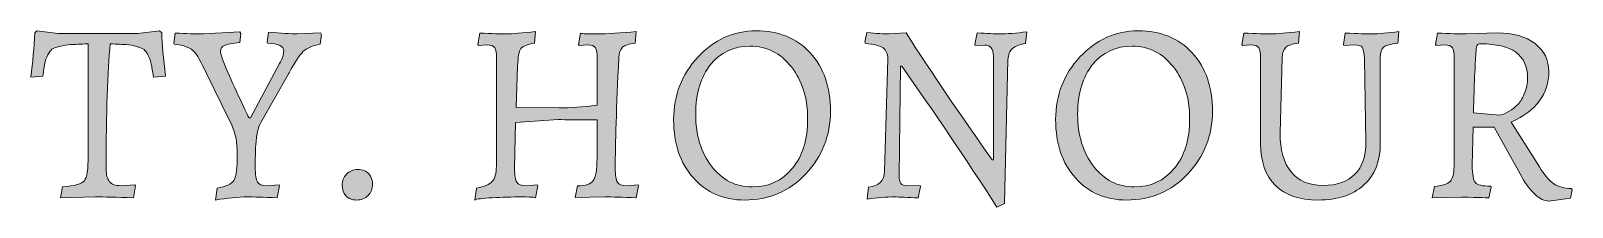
# Model space of a CAD drawing. Header units: inches. Extents: x 31.27 to 37.67, y -31.96 to -24.55.
# Drawn here: x 34.335 to 37.669, y -31.965 to -31.583 of the extents above; entities that cross this region are included whole.
import ezdxf

# ---------------------------------------------------------------- set-up
doc = ezdxf.new("R2010")
doc.units = ezdxf.units.IN
doc.header["$MEASUREMENT"] = 0
doc.layers.add('Layer 3', color=7, linetype='Continuous')

msp = doc.modelspace()

# ---------------------------------------------------------------- hatches: boundary and pattern name
at = {"layer": 'Layer 3', "true_color": 0xffffff}
h = msp.add_hatch(color=7, dxfattribs=at)
h.dxf.hatch_style = 2
edge = h.paths.add_edge_path()
edge.add_spline(control_points=[(34.4589, -31.8528), (34.4589, -31.8528), (34.4589, -31.6111), (34.4589, -31.6111), (34.4415, -31.6119), (34.4291, -31.6124), (34.4215, -31.6128), (34.4139, -31.6131), (34.4058, -31.6144), (34.3971, -31.6167), (34.3884, -31.6189), (34.3829, -31.6209), (34.3805, -31.6228), (34.3781, -31.6246), (34.3751, -31.6288), (34.3716, -31.6352), (34.3681, -31.6417), (34.3659, -31.6477), (34.365, -31.6532), (34.364, -31.6588), (34.3627, -31.668), (34.3608, -31.6809), (34.3608, -31.6809), (34.3347, -31.6832), (34.3347, -31.6832), (34.3392, -31.6507), (34.3419, -31.6187), (34.3431, -31.5873), (34.3431, -31.5873), (34.348, -31.5828), (34.348, -31.5828), (34.348, -31.5828), (34.3941, -31.5889), (34.3941, -31.5889), (34.3941, -31.5889), (34.5659, -31.5889), (34.5659, -31.5889), (34.5659, -31.5889), (34.613, -31.5828), (34.613, -31.5828), (34.613, -31.5828), (34.618, -31.5873), (34.618, -31.5873), (34.6187, -31.6113), (34.6215, -31.6425), (34.6263, -31.6809), (34.6263, -31.6809), (34.6002, -31.6832), (34.6002, -31.6832), (34.598, -31.6702), (34.5963, -31.6608), (34.5953, -31.6549), (34.5941, -31.649), (34.5919, -31.6427), (34.5886, -31.6361), (34.5853, -31.6294), (34.5823, -31.6252), (34.5797, -31.6233), (34.5771, -31.6215), (34.5719, -31.6193), (34.5639, -31.6169), (34.556, -31.6145), (34.5483, -31.6131), (34.5409, -31.6128), (34.5335, -31.6124), (34.5221, -31.6119), (34.5066, -31.6111), (34.5007, -31.6702), (34.4977, -31.76), (34.4977, -31.8805), (34.4977, -31.8941), (34.5001, -31.9038), (34.5049, -31.9096), (34.5097, -31.9153), (34.5178, -31.9182), (34.5293, -31.9182), (34.5293, -31.9182), (34.5598, -31.9165), (34.5598, -31.9165), (34.5598, -31.9165), (34.5614, -31.9187), (34.5614, -31.9187), (34.5614, -31.9187), (34.5565, -31.9442), (34.5565, -31.9442), (34.5195, -31.9431), (34.4923, -31.9425), (34.475, -31.9425), (34.475, -31.9425), (34.3991, -31.9448), (34.3991, -31.9448), (34.3991, -31.9448), (34.4035, -31.9209), (34.4035, -31.9209), (34.4293, -31.9187), (34.445, -31.9142), (34.4506, -31.9074), (34.4561, -31.9005), (34.4589, -31.8823), (34.4589, -31.8528)], knot_values=[0, 0, 0, 0, 1, 1, 1, 2, 2, 2, 3, 3, 3, 4, 4, 4, 5, 5, 5, 6, 6, 6, 7, 7, 7, 8, 8, 8, 9, 9, 9, 10, 10, 10, 11, 11, 11, 12, 12, 12, 13, 13, 13, 14, 14, 14, 15, 15, 15, 16, 16, 16, 17, 17, 17, 18, 18, 18, 19, 19, 19, 20, 20, 20, 21, 21, 21, 22, 22, 22, 23, 23, 23, 24, 24, 24, 25, 25, 25, 26, 26, 26, 27, 27, 27, 28, 28, 28, 29, 29, 29, 30, 30, 30, 31, 31, 31, 32, 32, 32, 33, 33, 33, 33], degree=3, periodic=1)
h = msp.add_hatch(color=7, dxfattribs=at)
h.dxf.hatch_style = 2
edge = h.paths.add_edge_path()
edge.add_spline(control_points=[(34.7535, -31.6147), (34.7477, -31.6175), (34.7449, -31.6216), (34.7449, -31.6272), (34.7449, -31.6327), (34.75, -31.6474), (34.7604, -31.6712), (34.7708, -31.6951), (34.781, -31.7177), (34.7911, -31.7391), (34.8013, -31.7606), (34.8066, -31.7713), (34.8069, -31.7713), (34.8069, -31.7713), (34.8097, -31.7713), (34.8097, -31.7713), (34.8097, -31.7713), (34.8729, -31.6538), (34.8729, -31.6538), (34.8788, -31.6431), (34.8818, -31.6338), (34.8818, -31.6261), (34.8818, -31.6165), (34.8701, -31.6109), (34.8469, -31.6095), (34.8469, -31.6095), (34.8458, -31.6072), (34.8458, -31.6072), (34.8458, -31.6072), (34.8491, -31.5856), (34.8491, -31.5856), (34.8764, -31.5882), (34.8969, -31.5895), (34.9106, -31.5895), (34.9106, -31.5895), (34.9616, -31.5873), (34.9616, -31.5873), (34.9616, -31.5873), (34.9638, -31.5912), (34.9638, -31.5912), (34.9638, -31.5912), (34.9605, -31.6117), (34.9605, -31.6117), (34.9435, -31.615), (34.9314, -31.6202), (34.9242, -31.6272), (34.917, -31.6342), (34.9067, -31.6497), (34.8934, -31.6737), (34.8927, -31.6752), (34.8921, -31.6763), (34.8917, -31.6771), (34.8917, -31.6771), (34.8325, -31.7813), (34.8325, -31.7813), (34.8262, -31.7927), (34.8225, -31.8088), (34.8214, -31.8295), (34.8206, -31.8446), (34.8202, -31.8606), (34.8202, -31.8774), (34.8202, -31.8942), (34.8219, -31.9052), (34.8253, -31.9104), (34.8286, -31.9156), (34.835, -31.9182), (34.8446, -31.9182), (34.8446, -31.9182), (34.8718, -31.9165), (34.8718, -31.9165), (34.8718, -31.9165), (34.8729, -31.9187), (34.8729, -31.9187), (34.8729, -31.9187), (34.8679, -31.9442), (34.8679, -31.9442), (34.8372, -31.9431), (34.8158, -31.9425), (34.8036, -31.9425), (34.7833, -31.9425), (34.7602, -31.9448), (34.7343, -31.9492), (34.7343, -31.9492), (34.7377, -31.9237), (34.7377, -31.9237), (34.7569, -31.92), (34.7689, -31.9145), (34.7737, -31.9071), (34.7785, -31.8997), (34.7809, -31.8853), (34.7809, -31.8639), (34.7809, -31.8639), (34.7809, -31.8395), (34.7809, -31.8395), (34.7809, -31.8191), (34.7756, -31.7983), (34.7648, -31.7768), (34.7648, -31.7768), (34.715, -31.6754), (34.715, -31.6754), (34.7024, -31.6496), (34.6935, -31.6338), (34.6883, -31.6283), (34.6798, -31.6191), (34.6654, -31.6135), (34.6451, -31.6117), (34.6451, -31.6117), (34.644, -31.6095), (34.644, -31.6095), (34.644, -31.6095), (34.6473, -31.5878), (34.6473, -31.5878), (34.671, -31.5889), (34.6913, -31.5895), (34.7083, -31.5895), (34.7083, -31.5895), (34.787, -31.5851), (34.787, -31.5851), (34.787, -31.5851), (34.7887, -31.5889), (34.7887, -31.5889), (34.7887, -31.5889), (34.787, -31.6083), (34.787, -31.6083), (34.7704, -31.6098), (34.7592, -31.6119), (34.7535, -31.6147)], knot_values=[0, 0, 0, 0, 1, 1, 1, 2, 2, 2, 3, 3, 3, 4, 4, 4, 5, 5, 5, 6, 6, 6, 7, 7, 7, 8, 8, 8, 9, 9, 9, 10, 10, 10, 11, 11, 11, 12, 12, 12, 13, 13, 13, 14, 14, 14, 15, 15, 15, 16, 16, 16, 17, 17, 17, 18, 18, 18, 19, 19, 19, 20, 20, 20, 21, 21, 21, 22, 22, 22, 23, 23, 23, 24, 24, 24, 25, 25, 25, 26, 26, 26, 27, 27, 27, 28, 28, 28, 29, 29, 29, 30, 30, 30, 31, 31, 31, 32, 32, 32, 33, 33, 33, 34, 34, 34, 35, 35, 35, 36, 36, 36, 37, 37, 37, 38, 38, 38, 39, 39, 39, 40, 40, 40, 41, 41, 41, 42, 42, 42, 42], degree=3, periodic=1)
h = msp.add_hatch(color=7, dxfattribs=at)
h.dxf.hatch_style = 2
edge = h.paths.add_edge_path()
edge.add_spline(control_points=[(35.5989, -31.8805), (35.5989, -31.8956), (35.6006, -31.9057), (35.6039, -31.9107), (35.6073, -31.9157), (35.6137, -31.9182), (35.6233, -31.9182), (35.6233, -31.9182), (35.6483, -31.9165), (35.6483, -31.9165), (35.6483, -31.9165), (35.6494, -31.9187), (35.6494, -31.9187), (35.6494, -31.9187), (35.6444, -31.9442), (35.6444, -31.9442), (35.6152, -31.9431), (35.5925, -31.9425), (35.5762, -31.9425), (35.5762, -31.9425), (35.5125, -31.9437), (35.5125, -31.9437), (35.5125, -31.9437), (35.5175, -31.9187), (35.5175, -31.9187), (35.5348, -31.9184), (35.5462, -31.9145), (35.5515, -31.9071), (35.5569, -31.8997), (35.5596, -31.8838), (35.5596, -31.8594), (35.5596, -31.8594), (35.5596, -31.7757), (35.5596, -31.7757), (35.5204, -31.7753), (35.4923, -31.7752), (35.4754, -31.7752), (35.4754, -31.7752), (35.3834, -31.7813), (35.3834, -31.7813), (35.3834, -31.7813), (35.3811, -31.8805), (35.3811, -31.8805), (35.3811, -31.8956), (35.3828, -31.9057), (35.3861, -31.9107), (35.3895, -31.9157), (35.3959, -31.9182), (35.4055, -31.9182), (35.4055, -31.9182), (35.4305, -31.9165), (35.4305, -31.9165), (35.4305, -31.9165), (35.4316, -31.9187), (35.4316, -31.9187), (35.4316, -31.9187), (35.4266, -31.9442), (35.4266, -31.9442), (35.4266, -31.9431), (35.4147, -31.9425), (35.3908, -31.9425), (35.367, -31.9425), (35.3452, -31.9433), (35.3254, -31.9448), (35.3056, -31.9462), (35.2956, -31.9477), (35.2952, -31.9492), (35.2952, -31.9492), (35.2985, -31.9237), (35.2985, -31.9237), (35.3155, -31.9204), (35.327, -31.9155), (35.3329, -31.909), (35.3388, -31.9026), (35.3418, -31.8916), (35.3418, -31.876), (35.3418, -31.876), (35.3423, -31.6433), (35.3423, -31.6433), (35.3423, -31.6314), (35.3409, -31.6235), (35.3382, -31.6194), (35.3354, -31.6154), (35.3299, -31.6133), (35.3218, -31.6133), (35.3218, -31.6133), (35.303, -31.6144), (35.303, -31.6144), (35.303, -31.6144), (35.3019, -31.6122), (35.3019, -31.6122), (35.3019, -31.6122), (35.3057, -31.5878), (35.3057, -31.5878), (35.3327, -31.5889), (35.3514, -31.5895), (35.3617, -31.5895), (35.3769, -31.5895), (35.3985, -31.5878), (35.4266, -31.5845), (35.4266, -31.5845), (35.4244, -31.6095), (35.4244, -31.6095), (35.4085, -31.612), (35.3986, -31.616), (35.3947, -31.6214), (35.3908, -31.6267), (35.3885, -31.6394), (35.3878, -31.6593), (35.3878, -31.6593), (35.3844, -31.7491), (35.3844, -31.7491), (35.3844, -31.7491), (35.4776, -31.7497), (35.4776, -31.7497), (35.5012, -31.7497), (35.5286, -31.7478), (35.5596, -31.7441), (35.5596, -31.7441), (35.5601, -31.6433), (35.5601, -31.6433), (35.5601, -31.6314), (35.5588, -31.6235), (35.556, -31.6194), (35.5532, -31.6154), (35.5478, -31.6133), (35.5396, -31.6133), (35.5396, -31.6133), (35.5208, -31.6144), (35.5208, -31.6144), (35.5208, -31.6144), (35.5197, -31.6122), (35.5197, -31.6122), (35.5197, -31.6122), (35.5236, -31.5878), (35.5236, -31.5878), (35.5236, -31.5889), (35.5347, -31.5895), (35.5568, -31.5895), (35.5827, -31.5895), (35.6119, -31.5878), (35.6444, -31.5845), (35.6444, -31.5845), (35.6422, -31.6095), (35.6422, -31.6095), (35.6285, -31.6113), (35.6193, -31.6143), (35.6148, -31.6186), (35.6101, -31.6229), (35.6074, -31.6303), (35.6067, -31.641), (35.6015, -31.7489), (35.5989, -31.8287), (35.5989, -31.8805)], knot_values=[0, 0, 0, 0, 1, 1, 1, 2, 2, 2, 3, 3, 3, 4, 4, 4, 5, 5, 5, 6, 6, 6, 7, 7, 7, 8, 8, 8, 9, 9, 9, 10, 10, 10, 11, 11, 11, 12, 12, 12, 13, 13, 13, 14, 14, 14, 15, 15, 15, 16, 16, 16, 17, 17, 17, 18, 18, 18, 19, 19, 19, 20, 20, 20, 21, 21, 21, 22, 22, 22, 23, 23, 23, 24, 24, 24, 25, 25, 25, 26, 26, 26, 27, 27, 27, 28, 28, 28, 29, 29, 29, 30, 30, 30, 31, 31, 31, 32, 32, 32, 33, 33, 33, 34, 34, 34, 35, 35, 35, 36, 36, 36, 37, 37, 37, 38, 38, 38, 39, 39, 39, 40, 40, 40, 41, 41, 41, 42, 42, 42, 43, 43, 43, 44, 44, 44, 45, 45, 45, 46, 46, 46, 47, 47, 47, 48, 48, 48, 49, 49, 49, 50, 50, 50, 51, 51, 51, 51], degree=3, periodic=1)
h = msp.add_hatch(color=7, dxfattribs=at)
h.dxf.hatch_style = 2
edge = h.paths.add_edge_path()
edge.add_spline(control_points=[(35.8789, -31.9492), (35.8334, -31.9492), (35.7964, -31.9333), (35.768, -31.9015), (35.7396, -31.8698), (35.7253, -31.8276), (35.7253, -31.7749), (35.7253, -31.7222), (35.7429, -31.6771), (35.778, -31.6394), (35.8131, -31.6017), (35.855, -31.5828), (35.9038, -31.5828), (35.9526, -31.5828), (35.9916, -31.5987), (36.0207, -31.6305), (36.0499, -31.6623), (36.0645, -31.7045), (36.0645, -31.7571), (36.0645, -31.8098), (36.0467, -31.855), (36.011, -31.8927), (35.9754, -31.9304), (35.9313, -31.9492), (35.8789, -31.9492)], knot_values=[0, 0, 0, 0, 1, 1, 1, 2, 2, 2, 3, 3, 3, 4, 4, 4, 5, 5, 5, 6, 6, 6, 7, 7, 7, 8, 8, 8, 8], degree=3, periodic=1)
edge = h.paths.add_edge_path()
edge.add_spline(control_points=[(35.773, -31.7635), (35.773, -31.8086), (35.7844, -31.8461), (35.8074, -31.876), (35.8303, -31.906), (35.8595, -31.9209), (35.8952, -31.9209), (35.9309, -31.9209), (35.9598, -31.9075), (35.982, -31.8807), (36.0041, -31.854), (36.0152, -31.8181), (36.0152, -31.7732), (36.0152, -31.7283), (36.0035, -31.6909), (35.98, -31.661), (35.9565, -31.6311), (35.9269, -31.6161), (35.891, -31.6161), (35.8552, -31.6161), (35.8266, -31.6294), (35.8051, -31.656), (35.7837, -31.6826), (35.773, -31.7184), (35.773, -31.7635)], knot_values=[0, 0, 0, 0, 1, 1, 1, 2, 2, 2, 3, 3, 3, 4, 4, 4, 5, 5, 5, 6, 6, 6, 7, 7, 7, 8, 8, 8, 8], degree=3, periodic=1)
h = msp.add_hatch(color=7, dxfattribs=at)
h.dxf.hatch_style = 2
edge = h.paths.add_edge_path()
edge.add_spline(control_points=[(36.417, -31.8622), (36.417, -31.8622), (36.417, -31.6377), (36.417, -31.6377), (36.417, -31.6218), (36.4109, -31.6139), (36.3987, -31.6139), (36.3987, -31.6139), (36.3777, -31.6144), (36.3777, -31.6144), (36.3777, -31.6144), (36.3765, -31.6122), (36.3765, -31.6122), (36.3765, -31.6122), (36.3816, -31.5873), (36.3816, -31.5873), (36.4041, -31.5887), (36.4203, -31.5895), (36.4303, -31.5895), (36.4466, -31.5895), (36.4662, -31.588), (36.4891, -31.5851), (36.4891, -31.5851), (36.4863, -31.6106), (36.4863, -31.6106), (36.4734, -31.6124), (36.4639, -31.616), (36.458, -31.6214), (36.4521, -31.6267), (36.449, -31.6348), (36.4486, -31.6455), (36.4486, -31.6455), (36.4408, -31.957), (36.4408, -31.957), (36.4408, -31.957), (36.4248, -31.9647), (36.4248, -31.9647), (36.3579, -31.8609), (36.2892, -31.7591), (36.2186, -31.6593), (36.2186, -31.6593), (36.2158, -31.6593), (36.2158, -31.6593), (36.2158, -31.6593), (36.2131, -31.896), (36.2131, -31.896), (36.2131, -31.9041), (36.2143, -31.9098), (36.2169, -31.9132), (36.2195, -31.9165), (36.224, -31.9182), (36.2302, -31.9182), (36.2302, -31.9182), (36.2585, -31.9176), (36.2585, -31.9176), (36.2585, -31.9176), (36.2596, -31.9198), (36.2596, -31.9198), (36.2596, -31.9198), (36.2546, -31.9448), (36.2546, -31.9448), (36.2313, -31.9433), (36.2142, -31.9425), (36.2031, -31.9425), (36.1854, -31.9425), (36.1658, -31.944), (36.1443, -31.947), (36.1443, -31.947), (36.1471, -31.9215), (36.1471, -31.9215), (36.1696, -31.9189), (36.1811, -31.9073), (36.1815, -31.8866), (36.1815, -31.8866), (36.1887, -31.6444), (36.1887, -31.6444), (36.1887, -31.6329), (36.1852, -31.6248), (36.1784, -31.62), (36.1716, -31.6152), (36.1589, -31.6119), (36.1405, -31.61), (36.1405, -31.61), (36.1388, -31.6072), (36.1388, -31.6072), (36.1388, -31.6072), (36.1432, -31.5867), (36.1432, -31.5867), (36.1646, -31.5886), (36.1805, -31.5895), (36.1909, -31.5895), (36.1909, -31.5895), (36.228, -31.5873), (36.228, -31.5873), (36.2827, -31.6723), (36.3448, -31.7639), (36.4142, -31.8622), (36.4142, -31.8622), (36.417, -31.8622), (36.417, -31.8622)], knot_values=[0, 0, 0, 0, 1, 1, 1, 2, 2, 2, 3, 3, 3, 4, 4, 4, 5, 5, 5, 6, 6, 6, 7, 7, 7, 8, 8, 8, 9, 9, 9, 10, 10, 10, 11, 11, 11, 12, 12, 12, 13, 13, 13, 14, 14, 14, 15, 15, 15, 16, 16, 16, 17, 17, 17, 18, 18, 18, 19, 19, 19, 20, 20, 20, 21, 21, 21, 22, 22, 22, 23, 23, 23, 24, 24, 24, 25, 25, 25, 26, 26, 26, 27, 27, 27, 28, 28, 28, 29, 29, 29, 30, 30, 30, 31, 31, 31, 32, 32, 32, 33, 33, 33, 33], degree=3, periodic=1)
h = msp.add_hatch(color=7, dxfattribs=at)
h.dxf.hatch_style = 2
edge = h.paths.add_edge_path()
edge.add_spline(control_points=[(36.7052, -31.9492), (36.6598, -31.9492), (36.6228, -31.9333), (36.5944, -31.9015), (36.5659, -31.8698), (36.5517, -31.8276), (36.5517, -31.7749), (36.5517, -31.7222), (36.5692, -31.6771), (36.6043, -31.6394), (36.6394, -31.6017), (36.6814, -31.5828), (36.7302, -31.5828), (36.7789, -31.5828), (36.8179, -31.5987), (36.8471, -31.6305), (36.8763, -31.6623), (36.8909, -31.7045), (36.8909, -31.7571), (36.8909, -31.8098), (36.873, -31.855), (36.8374, -31.8927), (36.8017, -31.9304), (36.7577, -31.9492), (36.7052, -31.9492)], knot_values=[0, 0, 0, 0, 1, 1, 1, 2, 2, 2, 3, 3, 3, 4, 4, 4, 5, 5, 5, 6, 6, 6, 7, 7, 7, 8, 8, 8, 8], degree=3, periodic=1)
edge = h.paths.add_edge_path()
edge.add_spline(control_points=[(36.5993, -31.7635), (36.5993, -31.8086), (36.6108, -31.8461), (36.6337, -31.876), (36.6566, -31.906), (36.6859, -31.9209), (36.7216, -31.9209), (36.7572, -31.9209), (36.7861, -31.9075), (36.8083, -31.8807), (36.8305, -31.854), (36.8415, -31.8181), (36.8415, -31.7732), (36.8415, -31.7283), (36.8298, -31.6909), (36.8064, -31.661), (36.7829, -31.6311), (36.7532, -31.6161), (36.7174, -31.6161), (36.6815, -31.6161), (36.6529, -31.6294), (36.6315, -31.656), (36.6101, -31.6826), (36.5993, -31.7184), (36.5993, -31.7635)], knot_values=[0, 0, 0, 0, 1, 1, 1, 2, 2, 2, 3, 3, 3, 4, 4, 4, 5, 5, 5, 6, 6, 6, 7, 7, 7, 8, 8, 8, 8], degree=3, periodic=1)
h = msp.add_hatch(color=7, dxfattribs=at)
h.dxf.hatch_style = 2
edge = h.paths.add_edge_path()
edge.add_spline(control_points=[(37.061, -31.8882), (37.0769, -31.9078), (37.0999, -31.9176), (37.13, -31.9176), (37.1601, -31.9176), (37.1831, -31.9096), (37.199, -31.8935), (37.2149, -31.8774), (37.2229, -31.8542), (37.2229, -31.8239), (37.2229, -31.8239), (37.2195, -31.6433), (37.2195, -31.6433), (37.2188, -31.6303), (37.2172, -31.6221), (37.2148, -31.6186), (37.2124, -31.6151), (37.2071, -31.6133), (37.199, -31.6133), (37.199, -31.6133), (37.1752, -31.6144), (37.1752, -31.6144), (37.1752, -31.6144), (37.1741, -31.6122), (37.1741, -31.6122), (37.1741, -31.6122), (37.178, -31.5878), (37.178, -31.5878), (37.2057, -31.5889), (37.2249, -31.5895), (37.2356, -31.5895), (37.2508, -31.5895), (37.2703, -31.5878), (37.2944, -31.5845), (37.2944, -31.5845), (37.2921, -31.6095), (37.2921, -31.6095), (37.2759, -31.6117), (37.2654, -31.6146), (37.2608, -31.6183), (37.2562, -31.622), (37.2539, -31.6296), (37.2539, -31.641), (37.2539, -31.641), (37.2539, -31.8273), (37.2539, -31.8273), (37.2539, -31.866), (37.2419, -31.8961), (37.2179, -31.9173), (37.1938, -31.9386), (37.1612, -31.9492), (37.1201, -31.9492), (37.0788, -31.9492), (37.0477, -31.9386), (37.0266, -31.9173), (37.0056, -31.8961), (36.9951, -31.8659), (36.9951, -31.8267), (36.9951, -31.8267), (36.9951, -31.6433), (36.9951, -31.6433), (36.9951, -31.6314), (36.9937, -31.6235), (36.9909, -31.6194), (36.9881, -31.6154), (36.9827, -31.6133), (36.9746, -31.6133), (36.9746, -31.6133), (36.9557, -31.6144), (36.9557, -31.6144), (36.9557, -31.6144), (36.9546, -31.6122), (36.9546, -31.6122), (36.9546, -31.6122), (36.9585, -31.5878), (36.9585, -31.5878), (36.9862, -31.5889), (37.0054, -31.5895), (37.0161, -31.5895), (37.0309, -31.5895), (37.0519, -31.5878), (37.0793, -31.5845), (37.0793, -31.5845), (37.0771, -31.6095), (37.0771, -31.6095), (37.0634, -31.6113), (37.0543, -31.6143), (37.0496, -31.6186), (37.045, -31.6229), (37.0424, -31.6303), (37.0416, -31.641), (37.0416, -31.641), (37.0372, -31.804), (37.0372, -31.804), (37.0372, -31.8406), (37.0451, -31.8687), (37.061, -31.8882)], knot_values=[0, 0, 0, 0, 1, 1, 1, 2, 2, 2, 3, 3, 3, 4, 4, 4, 5, 5, 5, 6, 6, 6, 7, 7, 7, 8, 8, 8, 9, 9, 9, 10, 10, 10, 11, 11, 11, 12, 12, 12, 13, 13, 13, 14, 14, 14, 15, 15, 15, 16, 16, 16, 17, 17, 17, 18, 18, 18, 19, 19, 19, 20, 20, 20, 21, 21, 21, 22, 22, 22, 23, 23, 23, 24, 24, 24, 25, 25, 25, 26, 26, 26, 27, 27, 27, 28, 28, 28, 29, 29, 29, 30, 30, 30, 31, 31, 31, 32, 32, 32, 32], degree=3, periodic=1)
h = msp.add_hatch(color=7, dxfattribs=at)
h.dxf.hatch_style = 2
edge = h.paths.add_edge_path()
edge.add_spline(control_points=[(37.5887, -31.6106), (37.6086, -31.6261), (37.6186, -31.6462), (37.6186, -31.671), (37.6186, -31.7194), (37.5915, -31.756), (37.5371, -31.7807), (37.5371, -31.7807), (37.5981, -31.8771), (37.5981, -31.8771), (37.6088, -31.8949), (37.6193, -31.9072), (37.6294, -31.914), (37.6396, -31.9208), (37.6521, -31.9243), (37.6668, -31.9243), (37.6668, -31.9243), (37.669, -31.9265), (37.669, -31.9265), (37.669, -31.9265), (37.6657, -31.9453), (37.6657, -31.9453), (37.6657, -31.9453), (37.6186, -31.9514), (37.6186, -31.9514), (37.6094, -31.9514), (37.5995, -31.9467), (37.589, -31.9373), (37.5784, -31.9279), (37.5687, -31.915), (37.5599, -31.8988), (37.5599, -31.8988), (37.5006, -31.7913), (37.5006, -31.7913), (37.5006, -31.7913), (37.4546, -31.7913), (37.4546, -31.7913), (37.4546, -31.7913), (37.4529, -31.8738), (37.4529, -31.8738), (37.4529, -31.8938), (37.4551, -31.9064), (37.4596, -31.9115), (37.464, -31.9167), (37.4751, -31.9193), (37.4928, -31.9193), (37.4928, -31.9193), (37.4939, -31.9215), (37.4939, -31.9215), (37.4939, -31.9215), (37.4889, -31.9448), (37.4889, -31.9448), (37.4889, -31.9444), (37.4693, -31.9438), (37.4302, -31.9431), (37.4302, -31.9431), (37.3664, -31.9448), (37.3664, -31.9448), (37.3664, -31.9448), (37.3714, -31.9198), (37.3714, -31.9198), (37.3888, -31.918), (37.4001, -31.9142), (37.4055, -31.9085), (37.4109, -31.9027), (37.4135, -31.8919), (37.4135, -31.876), (37.4135, -31.876), (37.4141, -31.6433), (37.4141, -31.6433), (37.4141, -31.6314), (37.4127, -31.6235), (37.41, -31.6194), (37.4072, -31.6154), (37.4017, -31.6133), (37.3936, -31.6133), (37.3936, -31.6133), (37.3748, -31.6144), (37.3748, -31.6144), (37.3748, -31.6144), (37.3736, -31.6122), (37.3736, -31.6122), (37.3736, -31.6122), (37.3775, -31.5878), (37.3775, -31.5878), (37.4045, -31.5889), (37.425, -31.5895), (37.4391, -31.5895), (37.4391, -31.5895), (37.5072, -31.5873), (37.5072, -31.5873), (37.5416, -31.5873), (37.5687, -31.5951), (37.5887, -31.6106)], knot_values=[0, 0, 0, 0, 1, 1, 1, 2, 2, 2, 3, 3, 3, 4, 4, 4, 5, 5, 5, 6, 6, 6, 7, 7, 7, 8, 8, 8, 9, 9, 9, 10, 10, 10, 11, 11, 11, 12, 12, 12, 13, 13, 13, 14, 14, 14, 15, 15, 15, 16, 16, 16, 17, 17, 17, 18, 18, 18, 19, 19, 19, 20, 20, 20, 21, 21, 21, 22, 22, 22, 23, 23, 23, 24, 24, 24, 25, 25, 25, 26, 26, 26, 27, 27, 27, 28, 28, 28, 29, 29, 29, 30, 30, 30, 31, 31, 31, 31], degree=3, periodic=1)
edge = h.paths.add_edge_path()
edge.add_spline(control_points=[(37.5726, -31.6843), (37.5726, -31.6355), (37.5388, -31.6111), (37.4712, -31.6111), (37.4675, -31.6111), (37.465, -31.6119), (37.4637, -31.6136), (37.4624, -31.6153), (37.4616, -31.6187), (37.4612, -31.6239), (37.4579, -31.6804), (37.456, -31.7258), (37.4557, -31.7602), (37.4557, -31.7602), (37.5128, -31.7657), (37.5128, -31.7657), (37.5264, -31.7624), (37.5395, -31.7543), (37.5521, -31.7414), (37.5573, -31.7358), (37.562, -31.728), (37.5662, -31.7178), (37.5705, -31.7076), (37.5726, -31.6965), (37.5726, -31.6843)], knot_values=[0, 0, 0, 0, 1, 1, 1, 2, 2, 2, 3, 3, 3, 4, 4, 4, 5, 5, 5, 6, 6, 6, 7, 7, 7, 8, 8, 8, 8], degree=3, periodic=1)
h = msp.add_hatch(color=7, dxfattribs=at)
h.dxf.hatch_style = 2
edge = h.paths.add_edge_path()
edge.add_spline(control_points=[(35.0741, -31.9154), (35.0741, -31.9246), (35.0708, -31.9326), (35.0644, -31.9392), (35.0579, -31.9459), (35.0496, -31.9492), (35.0394, -31.9492), (35.0293, -31.9492), (35.0215, -31.9462), (35.0162, -31.94), (35.0108, -31.934), (35.0081, -31.9263), (35.0081, -31.917), (35.0081, -31.9078), (35.0113, -31.8999), (35.0176, -31.8932), (35.0239, -31.8866), (35.0321, -31.8832), (35.0422, -31.8832), (35.0524, -31.8832), (35.0602, -31.8863), (35.0658, -31.8924), (35.0713, -31.8985), (35.0741, -31.9061), (35.0741, -31.9154)], knot_values=[0, 0, 0, 0, 1, 1, 1, 2, 2, 2, 3, 3, 3, 4, 4, 4, 5, 5, 5, 6, 6, 6, 7, 7, 7, 8, 8, 8, 8], degree=3, periodic=1)

# ---------------------------------------------------------------- linework, layer by layer
at = {"layer": 'Layer 3', "lineweight": 0}
for points, knots in [([(34.4589, -31.8528), (34.4589, -31.8528), (34.4589, -31.6111), (34.4589, -31.6111), (34.4415, -31.6119), (34.4291, -31.6124), (34.4215, -31.6128), (34.4139, -31.6131), (34.4058, -31.6144), (34.3971, -31.6167), (34.3884, -31.6189), (34.3829, -31.6209), (34.3805, -31.6228), (34.3781, -31.6246), (34.3751, -31.6288), (34.3716, -31.6352), (34.3681, -31.6417), (34.3659, -31.6477), (34.365, -31.6532), (34.364, -31.6588), (34.3627, -31.668), (34.3608, -31.6809), (34.3608, -31.6809), (34.3347, -31.6832), (34.3347, -31.6832), (34.3392, -31.6507), (34.3419, -31.6187), (34.3431, -31.5873), (34.3431, -31.5873), (34.348, -31.5828), (34.348, -31.5828), (34.348, -31.5828), (34.3941, -31.5889), (34.3941, -31.5889), (34.3941, -31.5889), (34.5659, -31.5889), (34.5659, -31.5889), (34.5659, -31.5889), (34.613, -31.5828), (34.613, -31.5828), (34.613, -31.5828), (34.618, -31.5873), (34.618, -31.5873), (34.6187, -31.6113), (34.6215, -31.6425), (34.6263, -31.6809), (34.6263, -31.6809), (34.6002, -31.6832), (34.6002, -31.6832), (34.598, -31.6702), (34.5963, -31.6608), (34.5953, -31.6549), (34.5941, -31.649), (34.5919, -31.6427), (34.5886, -31.6361), (34.5853, -31.6294), (34.5823, -31.6252), (34.5797, -31.6233), (34.5771, -31.6215), (34.5719, -31.6193), (34.5639, -31.6169), (34.556, -31.6145), (34.5483, -31.6131), (34.5409, -31.6128), (34.5335, -31.6124), (34.5221, -31.6119), (34.5066, -31.6111), (34.5007, -31.6702), (34.4977, -31.76), (34.4977, -31.8805), (34.4977, -31.8941), (34.5001, -31.9038), (34.5049, -31.9096), (34.5097, -31.9153), (34.5178, -31.9182), (34.5293, -31.9182), (34.5293, -31.9182), (34.5598, -31.9165), (34.5598, -31.9165), (34.5598, -31.9165), (34.5614, -31.9187), (34.5614, -31.9187), (34.5614, -31.9187), (34.5565, -31.9442), (34.5565, -31.9442), (34.5195, -31.9431), (34.4923, -31.9425), (34.475, -31.9425), (34.475, -31.9425), (34.3991, -31.9448), (34.3991, -31.9448), (34.3991, -31.9448), (34.4035, -31.9209), (34.4035, -31.9209), (34.4293, -31.9187), (34.445, -31.9142), (34.4506, -31.9074), (34.4561, -31.9005), (34.4589, -31.8823), (34.4589, -31.8528)], [0, 0, 0, 0, 1, 1, 1, 2, 2, 2, 3, 3, 3, 4, 4, 4, 5, 5, 5, 6, 6, 6, 7, 7, 7, 8, 8, 8, 9, 9, 9, 10, 10, 10, 11, 11, 11, 12, 12, 12, 13, 13, 13, 14, 14, 14, 15, 15, 15, 16, 16, 16, 17, 17, 17, 18, 18, 18, 19, 19, 19, 20, 20, 20, 21, 21, 21, 22, 22, 22, 23, 23, 23, 24, 24, 24, 25, 25, 25, 26, 26, 26, 27, 27, 27, 28, 28, 28, 29, 29, 29, 30, 30, 30, 31, 31, 31, 32, 32, 32, 33, 33, 33, 33]), ([(34.7535, -31.6147), (34.7477, -31.6175), (34.7449, -31.6216), (34.7449, -31.6272), (34.7449, -31.6327), (34.75, -31.6474), (34.7604, -31.6712), (34.7708, -31.6951), (34.781, -31.7177), (34.7911, -31.7391), (34.8013, -31.7606), (34.8066, -31.7713), (34.8069, -31.7713), (34.8069, -31.7713), (34.8097, -31.7713), (34.8097, -31.7713), (34.8097, -31.7713), (34.8729, -31.6538), (34.8729, -31.6538), (34.8788, -31.6431), (34.8818, -31.6338), (34.8818, -31.6261), (34.8818, -31.6165), (34.8701, -31.6109), (34.8469, -31.6095), (34.8469, -31.6095), (34.8458, -31.6072), (34.8458, -31.6072), (34.8458, -31.6072), (34.8491, -31.5856), (34.8491, -31.5856), (34.8764, -31.5882), (34.8969, -31.5895), (34.9106, -31.5895), (34.9106, -31.5895), (34.9616, -31.5873), (34.9616, -31.5873), (34.9616, -31.5873), (34.9638, -31.5912), (34.9638, -31.5912), (34.9638, -31.5912), (34.9605, -31.6117), (34.9605, -31.6117), (34.9435, -31.615), (34.9314, -31.6202), (34.9242, -31.6272), (34.917, -31.6342), (34.9067, -31.6497), (34.8934, -31.6737), (34.8927, -31.6752), (34.8921, -31.6763), (34.8917, -31.6771), (34.8917, -31.6771), (34.8325, -31.7813), (34.8325, -31.7813), (34.8262, -31.7927), (34.8225, -31.8088), (34.8214, -31.8295), (34.8206, -31.8446), (34.8202, -31.8606), (34.8202, -31.8774), (34.8202, -31.8942), (34.8219, -31.9052), (34.8253, -31.9104), (34.8286, -31.9156), (34.835, -31.9182), (34.8446, -31.9182), (34.8446, -31.9182), (34.8718, -31.9165), (34.8718, -31.9165), (34.8718, -31.9165), (34.8729, -31.9187), (34.8729, -31.9187), (34.8729, -31.9187), (34.8679, -31.9442), (34.8679, -31.9442), (34.8372, -31.9431), (34.8158, -31.9425), (34.8036, -31.9425), (34.7833, -31.9425), (34.7602, -31.9448), (34.7343, -31.9492), (34.7343, -31.9492), (34.7377, -31.9237), (34.7377, -31.9237), (34.7569, -31.92), (34.7689, -31.9145), (34.7737, -31.9071), (34.7785, -31.8997), (34.7809, -31.8853), (34.7809, -31.8639), (34.7809, -31.8639), (34.7809, -31.8395), (34.7809, -31.8395), (34.7809, -31.8191), (34.7756, -31.7983), (34.7648, -31.7768), (34.7648, -31.7768), (34.715, -31.6754), (34.715, -31.6754), (34.7024, -31.6496), (34.6935, -31.6338), (34.6883, -31.6283), (34.6798, -31.6191), (34.6654, -31.6135), (34.6451, -31.6117), (34.6451, -31.6117), (34.644, -31.6095), (34.644, -31.6095), (34.644, -31.6095), (34.6473, -31.5878), (34.6473, -31.5878), (34.671, -31.5889), (34.6913, -31.5895), (34.7083, -31.5895), (34.7083, -31.5895), (34.787, -31.5851), (34.787, -31.5851), (34.787, -31.5851), (34.7887, -31.5889), (34.7887, -31.5889), (34.7887, -31.5889), (34.787, -31.6083), (34.787, -31.6083), (34.7704, -31.6098), (34.7592, -31.6119), (34.7535, -31.6147)], [0, 0, 0, 0, 1, 1, 1, 2, 2, 2, 3, 3, 3, 4, 4, 4, 5, 5, 5, 6, 6, 6, 7, 7, 7, 8, 8, 8, 9, 9, 9, 10, 10, 10, 11, 11, 11, 12, 12, 12, 13, 13, 13, 14, 14, 14, 15, 15, 15, 16, 16, 16, 17, 17, 17, 18, 18, 18, 19, 19, 19, 20, 20, 20, 21, 21, 21, 22, 22, 22, 23, 23, 23, 24, 24, 24, 25, 25, 25, 26, 26, 26, 27, 27, 27, 28, 28, 28, 29, 29, 29, 30, 30, 30, 31, 31, 31, 32, 32, 32, 33, 33, 33, 34, 34, 34, 35, 35, 35, 36, 36, 36, 37, 37, 37, 38, 38, 38, 39, 39, 39, 40, 40, 40, 41, 41, 41, 42, 42, 42, 42]), ([(35.5989, -31.8805), (35.5989, -31.8956), (35.6006, -31.9057), (35.6039, -31.9107), (35.6073, -31.9157), (35.6137, -31.9182), (35.6233, -31.9182), (35.6233, -31.9182), (35.6483, -31.9165), (35.6483, -31.9165), (35.6483, -31.9165), (35.6494, -31.9187), (35.6494, -31.9187), (35.6494, -31.9187), (35.6444, -31.9442), (35.6444, -31.9442), (35.6152, -31.9431), (35.5925, -31.9425), (35.5762, -31.9425), (35.5762, -31.9425), (35.5125, -31.9437), (35.5125, -31.9437), (35.5125, -31.9437), (35.5175, -31.9187), (35.5175, -31.9187), (35.5348, -31.9184), (35.5462, -31.9145), (35.5515, -31.9071), (35.5569, -31.8997), (35.5596, -31.8838), (35.5596, -31.8594), (35.5596, -31.8594), (35.5596, -31.7757), (35.5596, -31.7757), (35.5204, -31.7753), (35.4923, -31.7752), (35.4754, -31.7752), (35.4754, -31.7752), (35.3834, -31.7813), (35.3834, -31.7813), (35.3834, -31.7813), (35.3811, -31.8805), (35.3811, -31.8805), (35.3811, -31.8956), (35.3828, -31.9057), (35.3861, -31.9107), (35.3895, -31.9157), (35.3959, -31.9182), (35.4055, -31.9182), (35.4055, -31.9182), (35.4305, -31.9165), (35.4305, -31.9165), (35.4305, -31.9165), (35.4316, -31.9187), (35.4316, -31.9187), (35.4316, -31.9187), (35.4266, -31.9442), (35.4266, -31.9442), (35.4266, -31.9431), (35.4147, -31.9425), (35.3908, -31.9425), (35.367, -31.9425), (35.3452, -31.9433), (35.3254, -31.9448), (35.3056, -31.9462), (35.2956, -31.9477), (35.2952, -31.9492), (35.2952, -31.9492), (35.2985, -31.9237), (35.2985, -31.9237), (35.3155, -31.9204), (35.327, -31.9155), (35.3329, -31.909), (35.3388, -31.9026), (35.3418, -31.8916), (35.3418, -31.876), (35.3418, -31.876), (35.3423, -31.6433), (35.3423, -31.6433), (35.3423, -31.6314), (35.3409, -31.6235), (35.3382, -31.6194), (35.3354, -31.6154), (35.3299, -31.6133), (35.3218, -31.6133), (35.3218, -31.6133), (35.303, -31.6144), (35.303, -31.6144), (35.303, -31.6144), (35.3019, -31.6122), (35.3019, -31.6122), (35.3019, -31.6122), (35.3057, -31.5878), (35.3057, -31.5878), (35.3327, -31.5889), (35.3514, -31.5895), (35.3617, -31.5895), (35.3769, -31.5895), (35.3985, -31.5878), (35.4266, -31.5845), (35.4266, -31.5845), (35.4244, -31.6095), (35.4244, -31.6095), (35.4085, -31.612), (35.3986, -31.616), (35.3947, -31.6214), (35.3908, -31.6267), (35.3885, -31.6394), (35.3878, -31.6593), (35.3878, -31.6593), (35.3844, -31.7491), (35.3844, -31.7491), (35.3844, -31.7491), (35.4776, -31.7497), (35.4776, -31.7497), (35.5012, -31.7497), (35.5286, -31.7478), (35.5596, -31.7441), (35.5596, -31.7441), (35.5601, -31.6433), (35.5601, -31.6433), (35.5601, -31.6314), (35.5588, -31.6235), (35.556, -31.6194), (35.5532, -31.6154), (35.5478, -31.6133), (35.5396, -31.6133), (35.5396, -31.6133), (35.5208, -31.6144), (35.5208, -31.6144), (35.5208, -31.6144), (35.5197, -31.6122), (35.5197, -31.6122), (35.5197, -31.6122), (35.5236, -31.5878), (35.5236, -31.5878), (35.5236, -31.5889), (35.5347, -31.5895), (35.5568, -31.5895), (35.5827, -31.5895), (35.6119, -31.5878), (35.6444, -31.5845), (35.6444, -31.5845), (35.6422, -31.6095), (35.6422, -31.6095), (35.6285, -31.6113), (35.6193, -31.6143), (35.6148, -31.6186), (35.6101, -31.6229), (35.6074, -31.6303), (35.6067, -31.641), (35.6015, -31.7489), (35.5989, -31.8287), (35.5989, -31.8805)], [0, 0, 0, 0, 1, 1, 1, 2, 2, 2, 3, 3, 3, 4, 4, 4, 5, 5, 5, 6, 6, 6, 7, 7, 7, 8, 8, 8, 9, 9, 9, 10, 10, 10, 11, 11, 11, 12, 12, 12, 13, 13, 13, 14, 14, 14, 15, 15, 15, 16, 16, 16, 17, 17, 17, 18, 18, 18, 19, 19, 19, 20, 20, 20, 21, 21, 21, 22, 22, 22, 23, 23, 23, 24, 24, 24, 25, 25, 25, 26, 26, 26, 27, 27, 27, 28, 28, 28, 29, 29, 29, 30, 30, 30, 31, 31, 31, 32, 32, 32, 33, 33, 33, 34, 34, 34, 35, 35, 35, 36, 36, 36, 37, 37, 37, 38, 38, 38, 39, 39, 39, 40, 40, 40, 41, 41, 41, 42, 42, 42, 43, 43, 43, 44, 44, 44, 45, 45, 45, 46, 46, 46, 47, 47, 47, 48, 48, 48, 49, 49, 49, 50, 50, 50, 51, 51, 51, 51]), ([(35.8789, -31.9492), (35.8334, -31.9492), (35.7964, -31.9333), (35.768, -31.9015), (35.7396, -31.8698), (35.7253, -31.8276), (35.7253, -31.7749), (35.7253, -31.7222), (35.7429, -31.6771), (35.778, -31.6394), (35.8131, -31.6017), (35.855, -31.5828), (35.9038, -31.5828), (35.9526, -31.5828), (35.9916, -31.5987), (36.0207, -31.6305), (36.0499, -31.6623), (36.0645, -31.7045), (36.0645, -31.7571), (36.0645, -31.8098), (36.0467, -31.855), (36.011, -31.8927), (35.9754, -31.9304), (35.9313, -31.9492), (35.8789, -31.9492)], [0, 0, 0, 0, 1, 1, 1, 2, 2, 2, 3, 3, 3, 4, 4, 4, 5, 5, 5, 6, 6, 6, 7, 7, 7, 8, 8, 8, 8]), ([(36.417, -31.8622), (36.417, -31.8622), (36.417, -31.6377), (36.417, -31.6377), (36.417, -31.6218), (36.4109, -31.6139), (36.3987, -31.6139), (36.3987, -31.6139), (36.3777, -31.6144), (36.3777, -31.6144), (36.3777, -31.6144), (36.3765, -31.6122), (36.3765, -31.6122), (36.3765, -31.6122), (36.3816, -31.5873), (36.3816, -31.5873), (36.4041, -31.5887), (36.4203, -31.5895), (36.4303, -31.5895), (36.4466, -31.5895), (36.4662, -31.588), (36.4891, -31.5851), (36.4891, -31.5851), (36.4863, -31.6106), (36.4863, -31.6106), (36.4734, -31.6124), (36.4639, -31.616), (36.458, -31.6214), (36.4521, -31.6267), (36.449, -31.6348), (36.4486, -31.6455), (36.4486, -31.6455), (36.4408, -31.957), (36.4408, -31.957), (36.4408, -31.957), (36.4248, -31.9647), (36.4248, -31.9647), (36.3579, -31.8609), (36.2892, -31.7591), (36.2186, -31.6593), (36.2186, -31.6593), (36.2158, -31.6593), (36.2158, -31.6593), (36.2158, -31.6593), (36.2131, -31.896), (36.2131, -31.896), (36.2131, -31.9041), (36.2143, -31.9098), (36.2169, -31.9132), (36.2195, -31.9165), (36.224, -31.9182), (36.2302, -31.9182), (36.2302, -31.9182), (36.2585, -31.9176), (36.2585, -31.9176), (36.2585, -31.9176), (36.2596, -31.9198), (36.2596, -31.9198), (36.2596, -31.9198), (36.2546, -31.9448), (36.2546, -31.9448), (36.2313, -31.9433), (36.2142, -31.9425), (36.2031, -31.9425), (36.1854, -31.9425), (36.1658, -31.944), (36.1443, -31.947), (36.1443, -31.947), (36.1471, -31.9215), (36.1471, -31.9215), (36.1696, -31.9189), (36.1811, -31.9073), (36.1815, -31.8866), (36.1815, -31.8866), (36.1887, -31.6444), (36.1887, -31.6444), (36.1887, -31.6329), (36.1852, -31.6248), (36.1784, -31.62), (36.1716, -31.6152), (36.1589, -31.6119), (36.1405, -31.61), (36.1405, -31.61), (36.1388, -31.6072), (36.1388, -31.6072), (36.1388, -31.6072), (36.1432, -31.5867), (36.1432, -31.5867), (36.1646, -31.5886), (36.1805, -31.5895), (36.1909, -31.5895), (36.1909, -31.5895), (36.228, -31.5873), (36.228, -31.5873), (36.2827, -31.6723), (36.3448, -31.7639), (36.4142, -31.8622), (36.4142, -31.8622), (36.417, -31.8622), (36.417, -31.8622)], [0, 0, 0, 0, 1, 1, 1, 2, 2, 2, 3, 3, 3, 4, 4, 4, 5, 5, 5, 6, 6, 6, 7, 7, 7, 8, 8, 8, 9, 9, 9, 10, 10, 10, 11, 11, 11, 12, 12, 12, 13, 13, 13, 14, 14, 14, 15, 15, 15, 16, 16, 16, 17, 17, 17, 18, 18, 18, 19, 19, 19, 20, 20, 20, 21, 21, 21, 22, 22, 22, 23, 23, 23, 24, 24, 24, 25, 25, 25, 26, 26, 26, 27, 27, 27, 28, 28, 28, 29, 29, 29, 30, 30, 30, 31, 31, 31, 32, 32, 32, 33, 33, 33, 33]), ([(36.7052, -31.9492), (36.6598, -31.9492), (36.6228, -31.9333), (36.5944, -31.9015), (36.5659, -31.8698), (36.5517, -31.8276), (36.5517, -31.7749), (36.5517, -31.7222), (36.5692, -31.6771), (36.6043, -31.6394), (36.6394, -31.6017), (36.6814, -31.5828), (36.7302, -31.5828), (36.7789, -31.5828), (36.8179, -31.5987), (36.8471, -31.6305), (36.8763, -31.6623), (36.8909, -31.7045), (36.8909, -31.7571), (36.8909, -31.8098), (36.873, -31.855), (36.8374, -31.8927), (36.8017, -31.9304), (36.7577, -31.9492), (36.7052, -31.9492)], [0, 0, 0, 0, 1, 1, 1, 2, 2, 2, 3, 3, 3, 4, 4, 4, 5, 5, 5, 6, 6, 6, 7, 7, 7, 8, 8, 8, 8]), ([(37.061, -31.8882), (37.0769, -31.9078), (37.0999, -31.9176), (37.13, -31.9176), (37.1601, -31.9176), (37.1831, -31.9096), (37.199, -31.8935), (37.2149, -31.8774), (37.2229, -31.8542), (37.2229, -31.8239), (37.2229, -31.8239), (37.2195, -31.6433), (37.2195, -31.6433), (37.2188, -31.6303), (37.2172, -31.6221), (37.2148, -31.6186), (37.2124, -31.6151), (37.2071, -31.6133), (37.199, -31.6133), (37.199, -31.6133), (37.1752, -31.6144), (37.1752, -31.6144), (37.1752, -31.6144), (37.1741, -31.6122), (37.1741, -31.6122), (37.1741, -31.6122), (37.178, -31.5878), (37.178, -31.5878), (37.2057, -31.5889), (37.2249, -31.5895), (37.2356, -31.5895), (37.2508, -31.5895), (37.2703, -31.5878), (37.2944, -31.5845), (37.2944, -31.5845), (37.2921, -31.6095), (37.2921, -31.6095), (37.2759, -31.6117), (37.2654, -31.6146), (37.2608, -31.6183), (37.2562, -31.622), (37.2539, -31.6296), (37.2539, -31.641), (37.2539, -31.641), (37.2539, -31.8273), (37.2539, -31.8273), (37.2539, -31.866), (37.2419, -31.8961), (37.2179, -31.9173), (37.1938, -31.9386), (37.1612, -31.9492), (37.1201, -31.9492), (37.0788, -31.9492), (37.0477, -31.9386), (37.0266, -31.9173), (37.0056, -31.8961), (36.9951, -31.8659), (36.9951, -31.8267), (36.9951, -31.8267), (36.9951, -31.6433), (36.9951, -31.6433), (36.9951, -31.6314), (36.9937, -31.6235), (36.9909, -31.6194), (36.9881, -31.6154), (36.9827, -31.6133), (36.9746, -31.6133), (36.9746, -31.6133), (36.9557, -31.6144), (36.9557, -31.6144), (36.9557, -31.6144), (36.9546, -31.6122), (36.9546, -31.6122), (36.9546, -31.6122), (36.9585, -31.5878), (36.9585, -31.5878), (36.9862, -31.5889), (37.0054, -31.5895), (37.0161, -31.5895), (37.0309, -31.5895), (37.0519, -31.5878), (37.0793, -31.5845), (37.0793, -31.5845), (37.0771, -31.6095), (37.0771, -31.6095), (37.0634, -31.6113), (37.0543, -31.6143), (37.0496, -31.6186), (37.045, -31.6229), (37.0424, -31.6303), (37.0416, -31.641), (37.0416, -31.641), (37.0372, -31.804), (37.0372, -31.804), (37.0372, -31.8406), (37.0451, -31.8687), (37.061, -31.8882)], [0, 0, 0, 0, 1, 1, 1, 2, 2, 2, 3, 3, 3, 4, 4, 4, 5, 5, 5, 6, 6, 6, 7, 7, 7, 8, 8, 8, 9, 9, 9, 10, 10, 10, 11, 11, 11, 12, 12, 12, 13, 13, 13, 14, 14, 14, 15, 15, 15, 16, 16, 16, 17, 17, 17, 18, 18, 18, 19, 19, 19, 20, 20, 20, 21, 21, 21, 22, 22, 22, 23, 23, 23, 24, 24, 24, 25, 25, 25, 26, 26, 26, 27, 27, 27, 28, 28, 28, 29, 29, 29, 30, 30, 30, 31, 31, 31, 32, 32, 32, 32]), ([(37.5887, -31.6106), (37.6086, -31.6261), (37.6186, -31.6462), (37.6186, -31.671), (37.6186, -31.7194), (37.5915, -31.756), (37.5371, -31.7807), (37.5371, -31.7807), (37.5981, -31.8771), (37.5981, -31.8771), (37.6088, -31.8949), (37.6193, -31.9072), (37.6294, -31.914), (37.6396, -31.9208), (37.6521, -31.9243), (37.6668, -31.9243), (37.6668, -31.9243), (37.669, -31.9265), (37.669, -31.9265), (37.669, -31.9265), (37.6657, -31.9453), (37.6657, -31.9453), (37.6657, -31.9453), (37.6186, -31.9514), (37.6186, -31.9514), (37.6094, -31.9514), (37.5995, -31.9467), (37.589, -31.9373), (37.5784, -31.9279), (37.5687, -31.915), (37.5599, -31.8988), (37.5599, -31.8988), (37.5006, -31.7913), (37.5006, -31.7913), (37.5006, -31.7913), (37.4546, -31.7913), (37.4546, -31.7913), (37.4546, -31.7913), (37.4529, -31.8738), (37.4529, -31.8738), (37.4529, -31.8938), (37.4551, -31.9064), (37.4596, -31.9115), (37.464, -31.9167), (37.4751, -31.9193), (37.4928, -31.9193), (37.4928, -31.9193), (37.4939, -31.9215), (37.4939, -31.9215), (37.4939, -31.9215), (37.4889, -31.9448), (37.4889, -31.9448), (37.4889, -31.9444), (37.4693, -31.9438), (37.4302, -31.9431), (37.4302, -31.9431), (37.3664, -31.9448), (37.3664, -31.9448), (37.3664, -31.9448), (37.3714, -31.9198), (37.3714, -31.9198), (37.3888, -31.918), (37.4001, -31.9142), (37.4055, -31.9085), (37.4109, -31.9027), (37.4135, -31.8919), (37.4135, -31.876), (37.4135, -31.876), (37.4141, -31.6433), (37.4141, -31.6433), (37.4141, -31.6314), (37.4127, -31.6235), (37.41, -31.6194), (37.4072, -31.6154), (37.4017, -31.6133), (37.3936, -31.6133), (37.3936, -31.6133), (37.3748, -31.6144), (37.3748, -31.6144), (37.3748, -31.6144), (37.3736, -31.6122), (37.3736, -31.6122), (37.3736, -31.6122), (37.3775, -31.5878), (37.3775, -31.5878), (37.4045, -31.5889), (37.425, -31.5895), (37.4391, -31.5895), (37.4391, -31.5895), (37.5072, -31.5873), (37.5072, -31.5873), (37.5416, -31.5873), (37.5687, -31.5951), (37.5887, -31.6106)], [0, 0, 0, 0, 1, 1, 1, 2, 2, 2, 3, 3, 3, 4, 4, 4, 5, 5, 5, 6, 6, 6, 7, 7, 7, 8, 8, 8, 9, 9, 9, 10, 10, 10, 11, 11, 11, 12, 12, 12, 13, 13, 13, 14, 14, 14, 15, 15, 15, 16, 16, 16, 17, 17, 17, 18, 18, 18, 19, 19, 19, 20, 20, 20, 21, 21, 21, 22, 22, 22, 23, 23, 23, 24, 24, 24, 25, 25, 25, 26, 26, 26, 27, 27, 27, 28, 28, 28, 29, 29, 29, 30, 30, 30, 31, 31, 31, 31]), ([(35.773, -31.7635), (35.773, -31.8086), (35.7844, -31.8461), (35.8074, -31.876), (35.8303, -31.906), (35.8595, -31.9209), (35.8952, -31.9209), (35.9309, -31.9209), (35.9598, -31.9075), (35.982, -31.8807), (36.0041, -31.854), (36.0152, -31.8181), (36.0152, -31.7732), (36.0152, -31.7283), (36.0035, -31.6909), (35.98, -31.661), (35.9565, -31.6311), (35.9269, -31.6161), (35.891, -31.6161), (35.8552, -31.6161), (35.8266, -31.6294), (35.8051, -31.656), (35.7837, -31.6826), (35.773, -31.7184), (35.773, -31.7635)], [0, 0, 0, 0, 1, 1, 1, 2, 2, 2, 3, 3, 3, 4, 4, 4, 5, 5, 5, 6, 6, 6, 7, 7, 7, 8, 8, 8, 8]), ([(36.5993, -31.7635), (36.5993, -31.8086), (36.6108, -31.8461), (36.6337, -31.876), (36.6566, -31.906), (36.6859, -31.9209), (36.7216, -31.9209), (36.7572, -31.9209), (36.7861, -31.9075), (36.8083, -31.8807), (36.8305, -31.854), (36.8415, -31.8181), (36.8415, -31.7732), (36.8415, -31.7283), (36.8298, -31.6909), (36.8064, -31.661), (36.7829, -31.6311), (36.7532, -31.6161), (36.7174, -31.6161), (36.6815, -31.6161), (36.6529, -31.6294), (36.6315, -31.656), (36.6101, -31.6826), (36.5993, -31.7184), (36.5993, -31.7635)], [0, 0, 0, 0, 1, 1, 1, 2, 2, 2, 3, 3, 3, 4, 4, 4, 5, 5, 5, 6, 6, 6, 7, 7, 7, 8, 8, 8, 8]), ([(37.5726, -31.6843), (37.5726, -31.6355), (37.5388, -31.6111), (37.4712, -31.6111), (37.4675, -31.6111), (37.465, -31.6119), (37.4637, -31.6136), (37.4624, -31.6153), (37.4616, -31.6187), (37.4612, -31.6239), (37.4579, -31.6804), (37.456, -31.7258), (37.4557, -31.7602), (37.4557, -31.7602), (37.5128, -31.7657), (37.5128, -31.7657), (37.5264, -31.7624), (37.5395, -31.7543), (37.5521, -31.7414), (37.5573, -31.7358), (37.562, -31.728), (37.5662, -31.7178), (37.5705, -31.7076), (37.5726, -31.6965), (37.5726, -31.6843)], [0, 0, 0, 0, 1, 1, 1, 2, 2, 2, 3, 3, 3, 4, 4, 4, 5, 5, 5, 6, 6, 6, 7, 7, 7, 8, 8, 8, 8]), ([(35.0741, -31.9154), (35.0741, -31.9246), (35.0708, -31.9326), (35.0644, -31.9392), (35.0579, -31.9459), (35.0496, -31.9492), (35.0394, -31.9492), (35.0293, -31.9492), (35.0215, -31.9462), (35.0162, -31.94), (35.0108, -31.934), (35.0081, -31.9263), (35.0081, -31.917), (35.0081, -31.9078), (35.0113, -31.8999), (35.0176, -31.8932), (35.0239, -31.8866), (35.0321, -31.8832), (35.0422, -31.8832), (35.0524, -31.8832), (35.0602, -31.8863), (35.0658, -31.8924), (35.0713, -31.8985), (35.0741, -31.9061), (35.0741, -31.9154)], [0, 0, 0, 0, 1, 1, 1, 2, 2, 2, 3, 3, 3, 4, 4, 4, 5, 5, 5, 6, 6, 6, 7, 7, 7, 8, 8, 8, 8])]:
    msp.add_open_spline(points, degree=3, knots=knots, dxfattribs=at)

doc.saveas('drawing.dxf')
